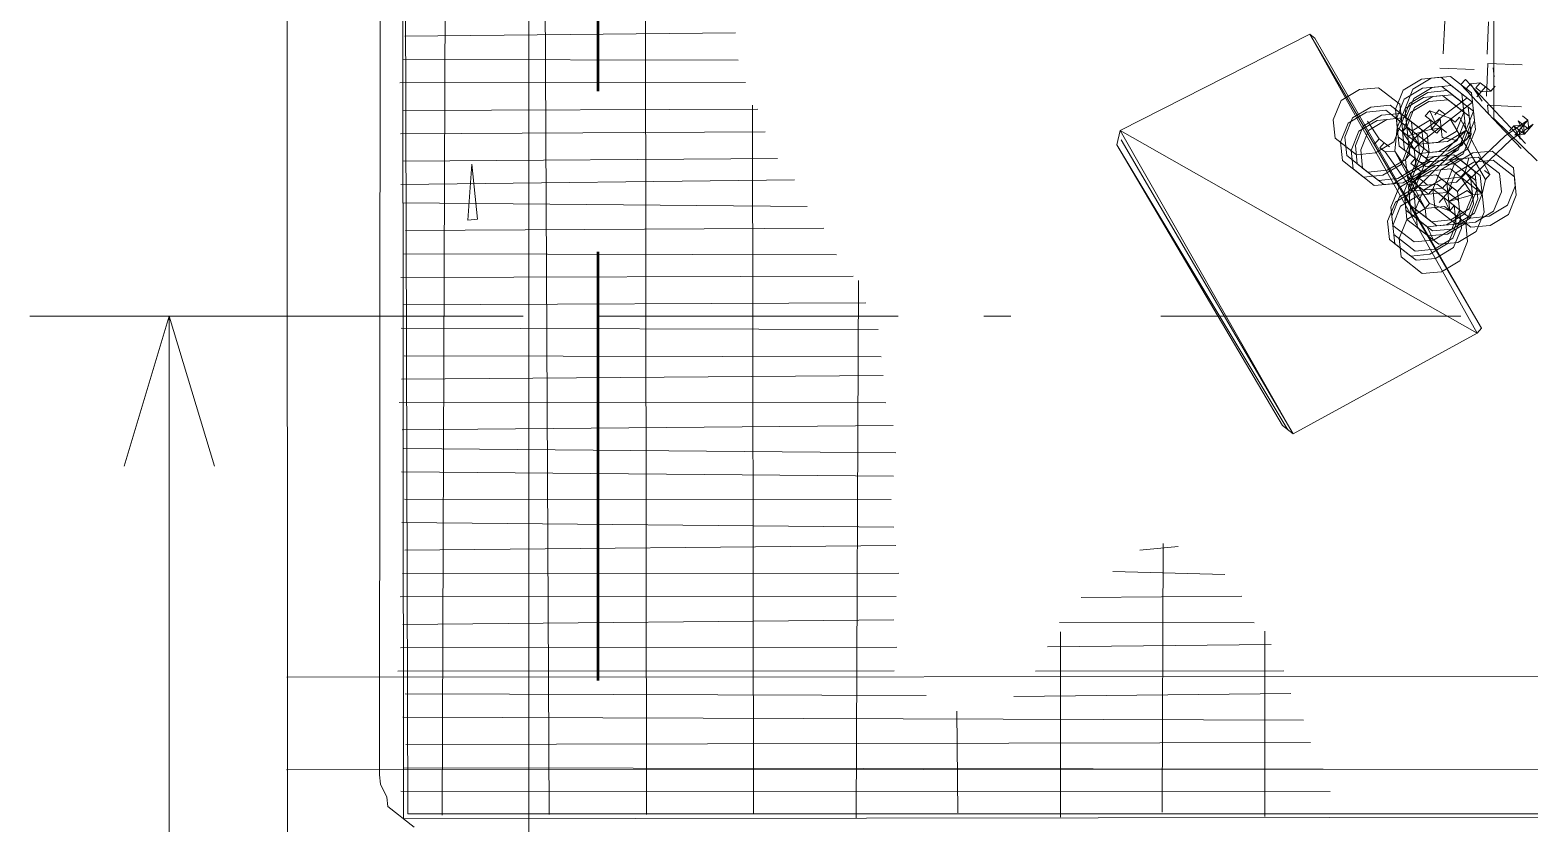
# Paper-space layout '01 Roof Support Layout' of a CAD drawing. Header units: millimetres. Extents: x 5 to 415, y 7 to 290.
# Drawn here: x 102.6 to 116.58, y 107.07 to 114.47 of the extents above; entities that cross this region are included whole.
import ezdxf

# ---------------------------------------------------------------- set-up
doc = ezdxf.new("R2010")
doc.units = ezdxf.units.MM
doc.linetypes.add('B1_LONG_DASH', pattern=[5.5, 4, -1.5])
doc.linetypes.add('B2_DASH_DOT', pattern=[5.25, 2.8, -0.8, 0.25, -1.4])
for name, color, linetype in [('DIMENSIONS', 7, 'Continuous'), ('GA_REFERENCE', 253, 'Continuous'), ('UPPER_ROOF', 7, 'Continuous')]:
    doc.layers.add(name, color=color, linetype=linetype)

# ---------------------------------------------------------------- blocks, each defined once
blk = doc.blocks.new('SHEET_01_ROOF')
at = {"layer": 'DIMENSIONS', "lineweight": 13}
for p, q in [((107.2, 111.8), (102.6, 111.8)), ((103.9, 111.8), (103.48, 110.4)), ((103.9, 104.6), (103.9, 111.8)), ((103.9, 111.8), (104.32, 110.4))]:
    blk.add_line(p, q, dxfattribs=at)
at = {"layer": 'GA_REFERENCE', "lineweight": 5}
for p, q in [((104.967, 184.967), (105.008, 97.414)), ((107.254, 100.694), (107.261, 181.683)), ((106.086, 107.11), (106.058, 131.352)), ((106.126, 107.157), (106.058, 131.352)), ((105.873, 130.945), (105.862, 107.521)), ((116.256, 113.644), (116.265, 124.882)), ((106.481, 116.395), (106.446, 107.144)), ((107.402, 115.834), (107.444, 107.151)), ((108.341, 115.101), (108.352, 107.151)), ((115.798, 114.552), (115.784, 114.248)), ((116.207, 114.547), (116.193, 114.244)), ((109.181, 114.446), (106.097, 114.414)), ((114.539, 114.433), (112.772, 113.532)), ((114.539, 114.433), (112.772, 113.532)), ((114.539, 114.433), (112.772, 113.532)), ((114.588, 114.395), (114.539, 114.433)), ((116.142, 111.689), (114.539, 114.433)), ((116.101, 111.642), (114.539, 114.433)), ((114.588, 114.395), (114.539, 114.433)), ((116.142, 111.689), (114.588, 114.395)), ((116.142, 111.689), (114.588, 114.395)), ((114.588, 114.395), (116.142, 111.689)), ((116.142, 111.689), (114.588, 114.395)), ((109.207, 114.189), (106.074, 114.196)), ((116.202, 114.158), (116.188, 113.854)), ((116.202, 114.158), (116.521, 114.145)), ((116.251, 114.119), (116.26, 114.034)), ((109.275, 113.98), (106.051, 113.978)), ((115.582, 114.013), (115.411, 113.91)), ((115.672, 114.021), (115.501, 113.919)), ((115.761, 114.03), (115.582, 114.013)), ((115.851, 114.038), (115.672, 114.021)), ((115.753, 114.115), (116.072, 114.102)), ((115.959, 113.876), (115.761, 114.03)), ((116.049, 113.884), (115.851, 114.038)), ((115.991, 114.008), (115.95, 113.961)), ((116.552, 113.413), (115.991, 114.008)), ((116.04, 113.97), (116.13, 113.978)), ((116.09, 113.931), (116.13, 113.978)), ((116.13, 113.978), (116.09, 113.931)), ((116.09, 113.931), (116.13, 113.978)), ((116.13, 113.978), (116.179, 113.94)), ((116.13, 113.978), (116.13, 113.978)), ((116.13, 113.978), (116.179, 113.94)), ((115.002, 113.915), (114.831, 113.812)), ((115.002, 113.915), (114.831, 113.812)), ((115.181, 113.932), (115.002, 113.915)), ((115.181, 113.932), (115.002, 113.915)), ((115.379, 113.778), (115.181, 113.932)), ((115.379, 113.778), (115.181, 113.932)), ((115.411, 113.91), (115.339, 113.731)), ((115.591, 113.927), (115.42, 113.825)), ((115.501, 113.919), (115.429, 113.739)), ((115.599, 113.842), (115.429, 113.739)), ((115.64, 113.889), (115.469, 113.786)), ((115.64, 113.889), (115.469, 113.786)), ((115.64, 113.889), (115.469, 113.786)), ((115.64, 113.889), (115.469, 113.786)), ((115.64, 113.889), (115.469, 113.786)), ((115.64, 113.889), (115.469, 113.786)), ((115.64, 113.889), (115.469, 113.786)), ((115.64, 113.889), (115.469, 113.786)), ((115.68, 113.936), (115.51, 113.833)), ((115.68, 113.936), (115.51, 113.833)), ((115.68, 113.936), (115.51, 113.833)), ((115.68, 113.936), (115.51, 113.833)), ((115.68, 113.936), (115.51, 113.833)), ((115.68, 113.936), (115.51, 113.833)), ((115.68, 113.936), (115.51, 113.833)), ((115.689, 113.85), (115.518, 113.748)), ((115.689, 113.85), (115.518, 113.748)), ((115.689, 113.85), (115.518, 113.748)), ((115.545, 113.491), (116.009, 113.837)), ((115.77, 113.944), (115.591, 113.927)), ((115.779, 113.859), (115.599, 113.842)), ((115.82, 113.906), (115.64, 113.889)), ((115.82, 113.906), (115.64, 113.889)), ((115.82, 113.906), (115.64, 113.889)), ((115.82, 113.906), (115.64, 113.889)), ((115.82, 113.906), (115.64, 113.889)), ((115.82, 113.906), (115.64, 113.889)), ((115.82, 113.906), (115.64, 113.889)), ((115.82, 113.906), (115.64, 113.889)), ((115.86, 113.953), (115.68, 113.936)), ((115.86, 113.953), (115.68, 113.936)), ((115.86, 113.953), (115.68, 113.936)), ((115.86, 113.953), (115.68, 113.936)), ((115.86, 113.953), (115.68, 113.936)), ((115.86, 113.953), (115.68, 113.936)), ((115.86, 113.953), (115.68, 113.936)), ((115.869, 113.867), (115.689, 113.85)), ((115.869, 113.867), (115.689, 113.85)), ((115.869, 113.867), (115.689, 113.85)), ((115.968, 113.79), (115.77, 113.944)), ((115.977, 113.705), (115.779, 113.859)), ((116.017, 113.752), (115.82, 113.906)), ((116.017, 113.752), (115.82, 113.906)), ((116.017, 113.752), (115.82, 113.906)), ((116.017, 113.752), (115.82, 113.906)), ((116.017, 113.752), (115.82, 113.906)), ((116.017, 113.752), (115.82, 113.906)), ((116.017, 113.752), (115.82, 113.906)), ((116.017, 113.752), (115.82, 113.906)), ((116.058, 113.799), (115.86, 113.953)), ((116.058, 113.799), (115.86, 113.953)), ((116.058, 113.799), (115.86, 113.953)), ((116.058, 113.799), (115.86, 113.953)), ((116.058, 113.799), (115.86, 113.953)), ((116.058, 113.799), (115.86, 113.953)), ((116.058, 113.799), (115.86, 113.953)), ((116.067, 113.713), (115.869, 113.867)), ((116.067, 113.713), (115.869, 113.867)), ((116.067, 113.713), (115.869, 113.867)), ((115.95, 113.961), (116.512, 113.366)), ((115.977, 113.705), (115.959, 113.876)), ((116.04, 113.97), (116, 113.923)), ((116.148, 113.807), (116.04, 113.97)), ((116.067, 113.713), (116.049, 113.884)), ((116.139, 113.893), (116.09, 113.931)), ((116.139, 113.893), (116.098, 113.846)), ((116.098, 113.846), (116.139, 113.893)), ((116.179, 113.94), (116.139, 113.893)), ((116.139, 113.893), (116.229, 113.901)), ((116.179, 113.94), (116.229, 113.901)), ((116.229, 113.901), (116.269, 113.948)), ((109.391, 113.731), (106.078, 113.721)), ((109.342, 113.77), (109.35, 107.158)), ((114.831, 113.812), (114.759, 113.633)), ((114.831, 113.812), (114.759, 113.633)), ((115.069, 113.705), (114.898, 113.603)), ((115.109, 113.752), (114.939, 113.65)), ((115.249, 113.722), (115.069, 113.705)), ((115.289, 113.769), (115.109, 113.752)), ((115.446, 113.568), (115.249, 113.722)), ((115.487, 113.615), (115.289, 113.769)), ((115.339, 113.731), (115.356, 113.56)), ((115.42, 113.825), (115.348, 113.645)), ((115.429, 113.739), (115.356, 113.56)), ((115.397, 113.607), (115.379, 113.778)), ((115.397, 113.607), (115.379, 113.778)), ((115.469, 113.786), (115.397, 113.607)), ((115.469, 113.786), (115.397, 113.607)), ((115.469, 113.786), (115.397, 113.607)), ((115.469, 113.786), (115.397, 113.607)), ((115.469, 113.786), (115.397, 113.607)), ((115.469, 113.786), (115.397, 113.607)), ((115.469, 113.786), (115.397, 113.607)), ((115.469, 113.786), (115.397, 113.607)), ((115.478, 113.701), (115.406, 113.521)), ((115.478, 113.701), (115.406, 113.521)), ((115.429, 113.739), (115.446, 113.568)), ((115.51, 113.833), (115.437, 113.654)), ((115.51, 113.833), (115.437, 113.654)), ((115.51, 113.833), (115.437, 113.654)), ((115.51, 113.833), (115.437, 113.654)), ((115.51, 113.833), (115.437, 113.654)), ((115.51, 113.833), (115.437, 113.654)), ((115.51, 113.833), (115.437, 113.654)), ((115.518, 113.748), (115.446, 113.568)), ((115.518, 113.748), (115.446, 113.568)), ((115.518, 113.748), (115.446, 113.568)), ((115.649, 113.803), (115.478, 113.701)), ((115.649, 113.803), (115.478, 113.701)), ((115.554, 113.405), (116.058, 113.799)), ((115.658, 113.718), (115.617, 113.671)), ((115.829, 113.82), (115.649, 113.803)), ((115.829, 113.82), (115.649, 113.803)), ((115.716, 113.593), (115.658, 113.718)), ((115.658, 113.718), (115.847, 113.649)), ((115.707, 113.679), (115.748, 113.726)), ((115.748, 113.726), (115.797, 113.688)), ((116.026, 113.666), (115.829, 113.82)), ((116.026, 113.666), (115.829, 113.82)), ((115.905, 113.525), (115.977, 113.705)), ((115.986, 113.619), (115.968, 113.79)), ((115.995, 113.533), (115.977, 113.705)), ((115.995, 113.533), (116.067, 113.713)), ((116.035, 113.58), (116.017, 113.752)), ((116.035, 113.58), (116.017, 113.752)), ((116.035, 113.58), (116.017, 113.752)), ((116.035, 113.58), (116.017, 113.752)), ((116.035, 113.58), (116.017, 113.752)), ((116.035, 113.58), (116.017, 113.752)), ((116.035, 113.58), (116.017, 113.752)), ((116.035, 113.58), (116.017, 113.752)), ((116.076, 113.627), (116.058, 113.799)), ((116.076, 113.627), (116.058, 113.799)), ((116.076, 113.627), (116.058, 113.799)), ((116.076, 113.627), (116.058, 113.799)), ((116.076, 113.627), (116.058, 113.799)), ((116.076, 113.627), (116.058, 113.799)), ((116.076, 113.627), (116.058, 113.799)), ((116.085, 113.542), (116.067, 113.713)), ((116.085, 113.542), (116.067, 113.713)), ((116.085, 113.542), (116.067, 113.713)), ((116.148, 113.807), (116.148, 113.807)), ((116.197, 113.769), (116.206, 113.683)), ((116.197, 113.769), (116.516, 113.755)), ((114.759, 113.633), (114.776, 113.462)), ((114.759, 113.633), (114.776, 113.462)), ((114.898, 113.603), (114.826, 113.423)), ((114.939, 113.65), (114.866, 113.47)), ((115.037, 113.573), (114.965, 113.393)), ((115.168, 113.628), (114.997, 113.526)), ((115.208, 113.675), (115.037, 113.573)), ((115.078, 113.62), (115.186, 113.457)), ((115.258, 113.637), (115.087, 113.534)), ((115.348, 113.645), (115.168, 113.628)), ((115.388, 113.692), (115.208, 113.675)), ((115.437, 113.654), (115.258, 113.637)), ((115.325, 113.427), (115.397, 113.607)), ((115.325, 113.427), (115.397, 113.607)), ((115.334, 113.341), (115.356, 113.56)), ((115.348, 113.645), (115.365, 113.474)), ((115.545, 113.491), (115.348, 113.645)), ((115.356, 113.56), (115.374, 113.388)), ((115.356, 113.56), (115.554, 113.405)), ((115.586, 113.538), (115.388, 113.692)), ((115.397, 113.607), (115.415, 113.435)), ((115.397, 113.607), (115.415, 113.435)), ((115.397, 113.607), (115.415, 113.435)), ((115.397, 113.607), (115.415, 113.435)), ((115.397, 113.607), (115.415, 113.435)), ((115.397, 113.607), (115.415, 113.435)), ((115.397, 113.607), (115.415, 113.435)), ((115.397, 113.607), (115.415, 113.435)), ((115.406, 113.521), (115.446, 113.568)), ((115.437, 113.654), (115.455, 113.482)), ((115.437, 113.654), (115.455, 113.482)), ((115.437, 113.654), (115.455, 113.482)), ((115.437, 113.654), (115.455, 113.482)), ((115.437, 113.654), (115.455, 113.482)), ((115.437, 113.654), (115.455, 113.482)), ((115.635, 113.499), (115.437, 113.654)), ((115.437, 113.654), (115.455, 113.482)), ((115.446, 113.568), (115.644, 113.414)), ((115.446, 113.568), (115.554, 113.405)), ((115.446, 113.568), (115.464, 113.397)), ((115.446, 113.568), (115.464, 113.397)), ((115.446, 113.568), (115.464, 113.397)), ((115.464, 113.397), (115.446, 113.568)), ((115.505, 113.444), (115.487, 113.615)), ((115.667, 113.632), (115.496, 113.529)), ((115.617, 113.671), (115.716, 113.593)), ((115.667, 113.632), (115.676, 113.546)), ((115.676, 113.546), (115.667, 113.632)), ((115.676, 113.546), (115.716, 113.593)), ((115.757, 113.641), (115.716, 113.593)), ((115.716, 113.593), (115.766, 113.555)), ((115.766, 113.555), (115.757, 113.641)), ((116.179, 113.075), (115.847, 113.649)), ((115.847, 113.649), (115.896, 113.61)), ((115.896, 113.61), (115.936, 113.657)), ((115.914, 113.439), (115.986, 113.619)), ((115.936, 113.657), (116.219, 113.122)), ((115.963, 113.401), (116.035, 113.58)), ((115.963, 113.401), (116.035, 113.58)), ((115.963, 113.401), (116.035, 113.58)), ((115.963, 113.401), (116.035, 113.58)), ((115.963, 113.401), (116.035, 113.58)), ((115.963, 113.401), (116.035, 113.58)), ((115.963, 113.401), (116.035, 113.58)), ((115.963, 113.401), (116.035, 113.58)), ((116.004, 113.448), (116.076, 113.627)), ((116.004, 113.448), (116.076, 113.627)), ((116.004, 113.448), (116.076, 113.627)), ((116.004, 113.448), (116.076, 113.627)), ((116.004, 113.448), (116.076, 113.627)), ((116.004, 113.448), (116.076, 113.627)), ((116.004, 113.448), (116.076, 113.627)), ((116.044, 113.495), (116.026, 113.666)), ((116.044, 113.495), (116.026, 113.666)), ((116.256, 113.644), (116.66, 113.25)), ((116.575, 113.631), (116.363, 113.482)), ((116.444, 113.576), (116.404, 113.529)), ((116.404, 113.529), (116.444, 113.576)), ((116.444, 113.576), (116.404, 113.529)), ((116.624, 113.593), (116.413, 113.443)), ((116.444, 113.576), (116.534, 113.584)), ((116.494, 113.537), (116.444, 113.576)), ((116.494, 113.537), (116.444, 113.576)), ((116.503, 113.452), (116.444, 113.576)), ((116.485, 113.623), (116.485, 113.623)), ((116.485, 113.623), (116.534, 113.584)), ((116.485, 113.623), (116.534, 113.584)), ((116.485, 113.623), (116.543, 113.499)), ((116.534, 113.584), (116.485, 113.623)), ((116.534, 113.584), (116.494, 113.537)), ((116.575, 113.631), (116.525, 113.67)), ((116.534, 113.584), (116.575, 113.631)), ((116.575, 113.631), (116.534, 113.584)), ((116.534, 113.584), (116.534, 113.584)), ((116.534, 113.584), (116.543, 113.499)), ((116.534, 113.584), (116.543, 113.499)), ((116.584, 113.546), (116.534, 113.584)), ((116.584, 113.546), (116.534, 113.584)), ((116.575, 113.631), (116.575, 113.631)), ((116.575, 113.631), (116.584, 113.546)), ((116.584, 113.546), (116.575, 113.631)), ((116.584, 113.546), (116.575, 113.631)), ((116.584, 113.546), (116.624, 113.593)), ((116.624, 113.593), (116.584, 113.546)), ((109.459, 113.522), (106.056, 113.503)), ((112.772, 113.532), (112.74, 113.399)), ((112.772, 113.532), (112.74, 113.399)), ((114.383, 110.702), (112.772, 113.532)), ((112.772, 113.532), (116.101, 111.642)), ((112.772, 113.532), (116.101, 111.642)), ((114.383, 110.702), (112.781, 113.446)), ((114.776, 113.462), (114.974, 113.307)), ((114.776, 113.462), (114.974, 113.307)), ((114.826, 113.423), (114.844, 113.252)), ((114.866, 113.47), (114.884, 113.299)), ((114.997, 113.526), (114.925, 113.346)), ((115.087, 113.534), (115.015, 113.354)), ((115.145, 113.41), (115.186, 113.457)), ((115.154, 113.324), (115.325, 113.427)), ((115.154, 113.324), (115.325, 113.427)), ((115.186, 113.457), (115.235, 113.418)), ((115.235, 113.418), (115.194, 113.371)), ((115.284, 113.38), (115.235, 113.418)), ((115.365, 113.474), (115.563, 113.32)), ((115.514, 113.358), (115.406, 113.521)), ((115.406, 113.521), (115.424, 113.35)), ((115.406, 113.521), (115.424, 113.35)), ((115.415, 113.435), (115.612, 113.281)), ((115.415, 113.435), (115.612, 113.281)), ((115.415, 113.435), (115.612, 113.281)), ((115.415, 113.435), (115.612, 113.281)), ((115.415, 113.435), (115.612, 113.281)), ((115.415, 113.435), (115.612, 113.281)), ((115.415, 113.435), (115.612, 113.281)), ((115.415, 113.435), (115.612, 113.281)), ((115.433, 113.264), (115.505, 113.444)), ((115.455, 113.482), (115.676, 113.546)), ((115.455, 113.482), (115.653, 113.328)), ((115.455, 113.482), (115.653, 113.328)), ((115.455, 113.482), (115.653, 113.328)), ((115.455, 113.482), (115.653, 113.328)), ((115.455, 113.482), (115.653, 113.328)), ((115.455, 113.482), (115.653, 113.328)), ((115.455, 113.482), (115.653, 113.328)), ((115.995, 113.533), (115.459, 113.007)), ((115.505, 113.444), (115.464, 113.397)), ((115.545, 113.491), (115.505, 113.444)), ((115.509, 112.969), (116.044, 113.495)), ((115.563, 113.32), (115.545, 113.491)), ((115.554, 113.405), (115.734, 113.422)), ((115.604, 113.367), (115.586, 113.538)), ((115.653, 113.328), (115.635, 113.499)), ((115.644, 113.414), (115.824, 113.431)), ((115.766, 113.555), (115.676, 113.546)), ((115.676, 113.546), (115.725, 113.508)), ((115.766, 113.555), (115.725, 113.508)), ((115.725, 113.508), (115.766, 113.555)), ((115.734, 113.422), (115.905, 113.525)), ((115.743, 113.337), (115.914, 113.439)), ((115.815, 113.516), (115.766, 113.555)), ((115.766, 113.555), (115.774, 113.469)), ((115.914, 113.439), (115.774, 113.469)), ((115.824, 113.431), (115.995, 113.533)), ((115.833, 113.345), (116.004, 113.448)), ((115.833, 113.345), (116.004, 113.448)), ((115.833, 113.345), (116.004, 113.448)), ((115.833, 113.345), (116.004, 113.448)), ((115.833, 113.345), (116.004, 113.448)), ((115.833, 113.345), (116.004, 113.448)), ((115.833, 113.345), (116.004, 113.448)), ((116.363, 113.482), (115.909, 113.05)), ((115.923, 113.354), (115.995, 113.533)), ((116.413, 113.443), (115.958, 113.011)), ((115.972, 113.315), (116.044, 113.495)), ((115.972, 113.315), (116.044, 113.495)), ((116.044, 113.495), (115.995, 113.533)), ((116.013, 113.362), (116.085, 113.542)), ((116.013, 113.362), (116.085, 113.542)), ((116.013, 113.362), (116.085, 113.542)), ((116.494, 113.537), (116.453, 113.49)), ((116.453, 113.49), (116.494, 113.537)), ((116.453, 113.49), (116.543, 113.499)), ((116.494, 113.537), (116.543, 113.499)), ((116.543, 113.499), (116.494, 113.537)), ((116.503, 113.452), (116.494, 113.537)), ((116.503, 113.452), (116.503, 113.452)), ((116.503, 113.452), (116.503, 113.452)), ((116.543, 113.499), (116.584, 113.546)), ((116.543, 113.499), (116.584, 113.546)), ((116.584, 113.546), (116.584, 113.546)), ((116.584, 113.546), (116.584, 113.546)), ((112.74, 113.399), (114.284, 110.779)), ((114.334, 110.74), (112.74, 113.399)), ((112.74, 113.399), (114.284, 110.779)), ((114.884, 113.299), (115.082, 113.145)), ((114.925, 113.346), (114.943, 113.175)), ((114.965, 113.393), (114.983, 113.222)), ((114.974, 113.307), (115.154, 113.324)), ((114.974, 113.307), (115.154, 113.324)), ((115.015, 113.354), (115.032, 113.183)), ((115.194, 113.371), (115.244, 113.333)), ((115.334, 113.341), (115.244, 113.333)), ((115.244, 113.333), (115.616, 112.806)), ((115.657, 112.853), (115.334, 113.341)), ((115.334, 113.341), (115.616, 112.806)), ((115.374, 113.388), (115.572, 113.234)), ((115.392, 113.217), (115.464, 113.397)), ((115.424, 113.35), (115.621, 113.196)), ((115.424, 113.35), (115.621, 113.196)), ((115.473, 113.311), (115.433, 113.264)), ((115.464, 113.397), (115.662, 113.243)), ((115.464, 113.397), (115.662, 113.243)), ((115.464, 113.397), (115.662, 113.243)), ((115.464, 113.397), (115.473, 113.311)), ((115.491, 113.14), (115.563, 113.32)), ((115.554, 113.405), (115.514, 113.358)), ((115.554, 113.405), (115.514, 113.358)), ((115.531, 113.187), (115.514, 113.358)), ((115.514, 113.358), (115.523, 113.273)), ((115.531, 113.187), (115.604, 113.367)), ((115.702, 113.29), (115.531, 113.187)), ((115.563, 113.32), (115.743, 113.337)), ((115.581, 113.149), (115.653, 113.328)), ((115.612, 113.281), (115.792, 113.298)), ((115.612, 113.281), (115.792, 113.298)), ((115.612, 113.281), (115.792, 113.298)), ((115.612, 113.281), (115.792, 113.298)), ((115.612, 113.281), (115.792, 113.298)), ((115.612, 113.281), (115.792, 113.298)), ((115.612, 113.281), (115.792, 113.298)), ((115.612, 113.281), (115.792, 113.298)), ((115.653, 113.328), (115.833, 113.345)), ((115.653, 113.328), (115.833, 113.345)), ((115.653, 113.328), (115.833, 113.345)), ((115.653, 113.328), (115.833, 113.345)), ((115.653, 113.328), (115.833, 113.345)), ((115.653, 113.328), (115.833, 113.345)), ((115.653, 113.328), (115.833, 113.345)), ((115.882, 113.307), (115.702, 113.29)), ((115.752, 113.251), (115.923, 113.354)), ((115.792, 113.298), (115.963, 113.401)), ((115.792, 113.298), (115.963, 113.401)), ((115.792, 113.298), (115.963, 113.401)), ((115.792, 113.298), (115.963, 113.401)), ((115.792, 113.298), (115.963, 113.401)), ((115.792, 113.298), (115.963, 113.401)), ((115.792, 113.298), (115.963, 113.401)), ((115.792, 113.298), (115.963, 113.401)), ((115.801, 113.213), (115.972, 113.315)), ((115.801, 113.213), (115.972, 113.315)), ((115.842, 113.26), (116.013, 113.362)), ((115.842, 113.26), (116.013, 113.362)), ((115.842, 113.26), (116.013, 113.362)), ((116.08, 113.152), (115.882, 113.307)), ((116.062, 113.324), (115.891, 113.221)), ((116.062, 113.324), (115.891, 113.221)), ((116.062, 113.324), (115.891, 113.221)), ((116.062, 113.324), (115.891, 113.221)), ((116.111, 113.285), (115.932, 113.268)), ((116.111, 113.285), (115.932, 113.268)), ((116.242, 113.341), (116.062, 113.324)), ((116.242, 113.341), (116.062, 113.324)), ((116.242, 113.341), (116.062, 113.324)), ((116.242, 113.341), (116.062, 113.324)), ((116.309, 113.131), (116.111, 113.285)), ((116.309, 113.131), (116.111, 113.285)), ((116.44, 113.186), (116.242, 113.341)), ((116.44, 113.186), (116.242, 113.341)), ((116.44, 113.186), (116.242, 113.341)), ((116.44, 113.186), (116.242, 113.341)), ((109.575, 113.273), (106.082, 113.246)), ((106.684, 112.698), (106.721, 113.22)), ((106.721, 113.22), (106.774, 112.706)), ((114.844, 113.252), (115.041, 113.098)), ((114.943, 113.175), (115.14, 113.021)), ((114.983, 113.222), (115.181, 113.068)), ((115.032, 113.183), (115.23, 113.029)), ((115.082, 113.145), (115.262, 113.162)), ((115.221, 113.115), (115.392, 113.217)), ((115.262, 113.162), (115.433, 113.264)), ((115.32, 113.037), (115.491, 113.14)), ((115.361, 113.085), (115.531, 113.187)), ((115.41, 113.046), (115.581, 113.149)), ((115.491, 113.14), (115.419, 112.96)), ((115.491, 113.14), (115.419, 112.96)), ((115.491, 113.14), (115.419, 112.96)), ((115.491, 113.14), (115.419, 112.96)), ((115.491, 113.14), (115.419, 112.96)), ((115.433, 113.264), (115.442, 113.179)), ((115.442, 113.179), (115.45, 113.093)), ((115.531, 113.187), (115.459, 113.007)), ((115.523, 113.273), (115.482, 113.226)), ((115.482, 113.226), (115.531, 113.187)), ((115.662, 113.243), (115.491, 113.14)), ((115.662, 113.243), (115.491, 113.14)), ((115.662, 113.243), (115.491, 113.14)), ((115.662, 113.243), (115.491, 113.14)), ((115.662, 113.243), (115.491, 113.14)), ((115.671, 113.157), (115.5, 113.054)), ((115.671, 113.157), (115.5, 113.054)), ((115.671, 113.157), (115.5, 113.054)), ((115.671, 113.157), (115.5, 113.054)), ((115.581, 113.149), (115.509, 112.969)), ((115.531, 113.187), (115.581, 113.149)), ((115.711, 113.204), (115.54, 113.102)), ((115.711, 113.204), (115.54, 113.102)), ((115.711, 113.204), (115.54, 113.102)), ((115.711, 113.204), (115.54, 113.102)), ((115.711, 113.204), (115.54, 113.102)), ((115.711, 113.204), (115.54, 113.102)), ((115.711, 113.204), (115.54, 113.102)), ((115.711, 113.204), (115.54, 113.102)), ((115.711, 113.204), (115.54, 113.102)), ((115.581, 113.149), (115.54, 113.102)), ((115.572, 113.234), (115.752, 113.251)), ((115.752, 113.251), (115.581, 113.149)), ((115.621, 113.196), (115.801, 113.213)), ((115.621, 113.196), (115.801, 113.213)), ((115.842, 113.26), (115.662, 113.243)), ((115.842, 113.26), (115.662, 113.243)), ((115.842, 113.26), (115.662, 113.243)), ((115.842, 113.26), (115.662, 113.243)), ((115.842, 113.26), (115.662, 113.243)), ((115.662, 113.243), (115.842, 113.26)), ((115.662, 113.243), (115.842, 113.26)), ((115.662, 113.243), (115.842, 113.26)), ((115.851, 113.174), (115.671, 113.157)), ((115.851, 113.174), (115.671, 113.157)), ((115.851, 113.174), (115.671, 113.157)), ((115.851, 113.174), (115.671, 113.157)), ((115.761, 113.166), (115.689, 112.986)), ((115.761, 113.166), (115.689, 112.986)), ((115.891, 113.221), (115.711, 113.204)), ((115.891, 113.221), (115.711, 113.204)), ((115.891, 113.221), (115.711, 113.204)), ((115.891, 113.221), (115.711, 113.204)), ((115.891, 113.221), (115.711, 113.204)), ((115.891, 113.221), (115.711, 113.204)), ((115.891, 113.221), (115.711, 113.204)), ((115.891, 113.221), (115.711, 113.204)), ((115.891, 113.221), (115.711, 113.204)), ((115.932, 113.268), (115.752, 113.251)), ((115.932, 113.268), (115.761, 113.166)), ((115.932, 113.268), (115.761, 113.166)), ((115.891, 113.221), (115.819, 113.041)), ((115.891, 113.221), (115.819, 113.041)), ((115.891, 113.221), (115.819, 113.041)), ((115.891, 113.221), (115.819, 113.041)), ((116.039, 113.105), (115.842, 113.26)), ((116.039, 113.105), (115.842, 113.26)), ((116.039, 113.105), (115.842, 113.26)), ((116.039, 113.105), (115.842, 113.26)), ((116.039, 113.105), (115.842, 113.26)), ((116.048, 113.02), (115.851, 113.174)), ((116.048, 113.02), (115.851, 113.174)), ((116.048, 113.02), (115.851, 113.174)), ((116.048, 113.02), (115.851, 113.174)), ((116.089, 113.067), (115.891, 113.221)), ((116.089, 113.067), (115.891, 113.221)), ((116.089, 113.067), (115.891, 113.221)), ((116.089, 113.067), (115.891, 113.221)), ((116.089, 113.067), (115.891, 113.221)), ((116.089, 113.067), (115.891, 113.221)), ((116.089, 113.067), (115.891, 113.221)), ((116.089, 113.067), (115.891, 113.221)), ((116.089, 113.067), (115.891, 113.221)), ((116.071, 113.238), (115.9, 113.135)), ((116.129, 113.114), (115.932, 113.268)), ((115.949, 113.097), (115.99, 113.144)), ((116.022, 113.277), (115.99, 113.144)), ((115.99, 113.144), (116.147, 112.943)), ((116.251, 113.255), (116.071, 113.238)), ((116.098, 112.981), (116.08, 113.152)), ((116.219, 113.122), (116.17, 113.161)), ((116.17, 113.161), (116.219, 113.122)), ((116.448, 113.101), (116.251, 113.255)), ((116.457, 113.015), (116.44, 113.186)), ((116.457, 113.015), (116.44, 113.186)), ((116.457, 113.015), (116.44, 113.186)), ((116.457, 113.015), (116.44, 113.186)), ((109.732, 113.072), (106.06, 113.028)), ((115.041, 113.098), (115.221, 113.115)), ((115.14, 113.021), (115.32, 113.037)), ((115.181, 113.068), (115.361, 113.085)), ((115.23, 113.029), (115.41, 113.046)), ((115.369, 112.999), (115.297, 112.819)), ((115.369, 112.999), (115.297, 112.819)), ((115.369, 112.999), (115.297, 112.819)), ((115.369, 112.999), (115.297, 112.819)), ((115.54, 113.102), (115.369, 112.999)), ((115.54, 113.102), (115.369, 112.999)), ((115.54, 113.102), (115.369, 112.999)), ((115.54, 113.102), (115.369, 112.999)), ((115.549, 113.016), (115.378, 112.913)), ((115.5, 113.054), (115.428, 112.875)), ((115.5, 113.054), (115.428, 112.875)), ((115.5, 113.054), (115.428, 112.875)), ((115.5, 113.054), (115.428, 112.875)), ((115.45, 113.093), (115.5, 113.054)), ((115.459, 113.007), (115.477, 112.836)), ((115.54, 113.102), (115.468, 112.922)), ((115.54, 113.102), (115.468, 112.922)), ((115.54, 113.102), (115.468, 112.922)), ((115.54, 113.102), (115.468, 112.922)), ((115.54, 113.102), (115.468, 112.922)), ((115.54, 113.102), (115.468, 112.922)), ((115.54, 113.102), (115.468, 112.922)), ((115.54, 113.102), (115.468, 112.922)), ((115.54, 113.102), (115.468, 112.922)), ((115.5, 113.054), (115.549, 113.016)), ((115.72, 113.118), (115.54, 113.102)), ((115.72, 113.118), (115.54, 113.102)), ((115.72, 113.118), (115.54, 113.102)), ((115.72, 113.118), (115.54, 113.102)), ((115.54, 113.102), (115.59, 113.063)), ((115.729, 113.033), (115.549, 113.016)), ((115.549, 113.016), (115.599, 112.977)), ((115.59, 113.063), (115.639, 113.024)), ((115.77, 113.08), (115.599, 112.977)), ((115.639, 113.024), (115.729, 113.033)), ((115.918, 112.964), (115.72, 113.118)), ((115.918, 112.964), (115.72, 113.118)), ((115.918, 112.964), (115.72, 113.118)), ((115.918, 112.964), (115.72, 113.118)), ((115.927, 112.879), (115.729, 113.033)), ((115.729, 113.033), (115.779, 112.994)), ((115.949, 113.097), (115.77, 113.08)), ((115.779, 112.994), (115.819, 113.041)), ((115.819, 113.041), (115.909, 113.05)), ((115.819, 113.041), (115.837, 112.87)), ((115.819, 113.041), (115.837, 112.87)), ((115.819, 113.041), (115.837, 112.87)), ((115.819, 113.041), (115.837, 112.87)), ((115.9, 113.135), (115.828, 112.956)), ((115.828, 112.956), (115.868, 113.003)), ((115.868, 113.003), (115.918, 112.964)), ((115.918, 112.964), (115.958, 113.011)), ((116.147, 112.943), (115.949, 113.097)), ((116.057, 112.934), (115.949, 113.097)), ((116.057, 112.934), (116.039, 113.105)), ((116.057, 112.934), (116.039, 113.105)), ((116.057, 112.934), (116.039, 113.105)), ((116.057, 112.934), (116.039, 113.105)), ((116.057, 112.934), (116.039, 113.105)), ((116.066, 112.849), (116.048, 113.02)), ((116.066, 112.849), (116.048, 113.02)), ((116.066, 112.849), (116.048, 113.02)), ((116.066, 112.849), (116.048, 113.02)), ((116.107, 112.896), (116.089, 113.067)), ((116.107, 112.896), (116.089, 113.067)), ((116.107, 112.896), (116.089, 113.067)), ((116.107, 112.896), (116.089, 113.067)), ((116.107, 112.896), (116.089, 113.067)), ((116.107, 112.896), (116.089, 113.067)), ((116.107, 112.896), (116.089, 113.067)), ((116.107, 112.896), (116.089, 113.067)), ((116.107, 112.896), (116.089, 113.067)), ((116.147, 112.943), (116.129, 113.114)), ((116.179, 113.075), (116.147, 112.943)), ((116.219, 113.122), (116.179, 113.075)), ((116.327, 112.96), (116.309, 113.131)), ((116.327, 112.96), (116.309, 113.131)), ((116.385, 112.836), (116.457, 113.015)), ((116.385, 112.836), (116.457, 113.015)), ((116.385, 112.836), (116.457, 113.015)), ((116.385, 112.836), (116.457, 113.015)), ((116.466, 112.93), (116.448, 113.101)), ((115.338, 112.866), (115.266, 112.687)), ((115.338, 112.866), (115.266, 112.687)), ((115.338, 112.866), (115.266, 112.687)), ((115.378, 112.913), (115.306, 112.734)), ((115.509, 112.969), (115.338, 112.866)), ((115.509, 112.969), (115.338, 112.866)), ((115.509, 112.969), (115.338, 112.866)), ((115.558, 112.93), (115.387, 112.828)), ((115.419, 112.96), (115.437, 112.789)), ((115.419, 112.96), (115.437, 112.789)), ((115.419, 112.96), (115.437, 112.789)), ((115.419, 112.96), (115.437, 112.789)), ((115.419, 112.96), (115.437, 112.789)), ((115.428, 112.875), (115.446, 112.704)), ((115.428, 112.875), (115.446, 112.704)), ((115.428, 112.875), (115.446, 112.704)), ((115.428, 112.875), (115.446, 112.704)), ((115.468, 112.922), (115.486, 112.751)), ((115.468, 112.922), (115.486, 112.751)), ((115.468, 112.922), (115.486, 112.751)), ((115.468, 112.922), (115.486, 112.751)), ((115.468, 112.922), (115.486, 112.751)), ((115.468, 112.922), (115.486, 112.751)), ((115.468, 112.922), (115.486, 112.751)), ((115.468, 112.922), (115.486, 112.751)), ((115.468, 112.922), (115.486, 112.751)), ((115.689, 112.986), (115.509, 112.969)), ((115.689, 112.986), (115.509, 112.969)), ((115.689, 112.986), (115.509, 112.969)), ((115.509, 112.969), (115.527, 112.798)), ((115.599, 112.977), (115.527, 112.798)), ((115.738, 112.947), (115.558, 112.93)), ((115.599, 112.977), (115.648, 112.939)), ((115.648, 112.939), (115.689, 112.986)), ((115.779, 112.994), (115.689, 112.986)), ((115.689, 112.986), (115.706, 112.815)), ((115.689, 112.986), (115.706, 112.815)), ((115.886, 112.832), (115.689, 112.986)), ((115.886, 112.832), (115.689, 112.986)), ((115.886, 112.832), (115.689, 112.986)), ((115.689, 112.986), (115.738, 112.947)), ((115.738, 112.947), (115.828, 112.956)), ((115.738, 112.947), (115.787, 112.909)), ((115.936, 112.793), (115.738, 112.947)), ((115.747, 112.862), (115.787, 112.909)), ((115.787, 112.909), (115.828, 112.956)), ((115.787, 112.909), (115.846, 112.785)), ((115.837, 112.87), (115.828, 112.956)), ((115.828, 112.956), (115.846, 112.785)), ((116.008, 112.973), (115.837, 112.87)), ((115.837, 112.87), (116.057, 112.934)), ((115.837, 112.87), (116.035, 112.716)), ((115.837, 112.87), (116.035, 112.716)), ((115.837, 112.87), (116.035, 112.716)), ((115.837, 112.87), (116.035, 112.716)), ((115.837, 112.87), (115.886, 112.832)), ((115.936, 112.793), (115.918, 112.964)), ((115.936, 112.793), (115.918, 112.964)), ((115.936, 112.793), (115.918, 112.964)), ((115.936, 112.793), (115.918, 112.964)), ((115.945, 112.707), (115.927, 112.879)), ((115.985, 112.755), (116.057, 112.934)), ((115.985, 112.755), (116.057, 112.934)), ((115.985, 112.755), (116.057, 112.934)), ((115.985, 112.755), (116.057, 112.934)), ((115.985, 112.755), (116.057, 112.934)), ((116.057, 112.934), (116.008, 112.973)), ((116.026, 112.802), (116.098, 112.981)), ((116.035, 112.716), (116.107, 112.896)), ((116.035, 112.716), (116.107, 112.896)), ((116.035, 112.716), (116.107, 112.896)), ((116.035, 112.716), (116.107, 112.896)), ((116.035, 112.716), (116.107, 112.896)), ((116.035, 112.716), (116.107, 112.896)), ((116.035, 112.716), (116.107, 112.896)), ((116.035, 112.716), (116.107, 112.896)), ((116.035, 112.716), (116.107, 112.896)), ((116.147, 112.943), (116.057, 112.934)), ((116.075, 112.763), (116.147, 112.943)), ((116.165, 112.771), (116.147, 112.943)), ((116.255, 112.78), (116.327, 112.96)), ((116.255, 112.78), (116.327, 112.96)), ((116.394, 112.75), (116.466, 112.93)), ((109.849, 112.824), (106.077, 112.857)), ((115.297, 112.819), (115.315, 112.648)), ((115.297, 112.819), (115.315, 112.648)), ((115.297, 112.819), (115.315, 112.648)), ((115.297, 112.819), (115.315, 112.648)), ((115.306, 112.734), (115.324, 112.562)), ((115.387, 112.828), (115.315, 112.648)), ((115.437, 112.789), (115.634, 112.635)), ((115.437, 112.789), (115.634, 112.635)), ((115.437, 112.789), (115.634, 112.635)), ((115.437, 112.789), (115.634, 112.635)), ((115.437, 112.789), (115.634, 112.635)), ((115.616, 112.806), (115.446, 112.704)), ((115.477, 112.836), (115.675, 112.682)), ((115.486, 112.751), (115.684, 112.596)), ((115.486, 112.751), (115.684, 112.596)), ((115.486, 112.751), (115.684, 112.596)), ((115.486, 112.751), (115.684, 112.596)), ((115.486, 112.751), (115.684, 112.596)), ((115.486, 112.751), (115.684, 112.596)), ((115.486, 112.751), (115.684, 112.596)), ((115.486, 112.751), (115.684, 112.596)), ((115.486, 112.751), (115.684, 112.596)), ((115.527, 112.798), (115.544, 112.626)), ((115.527, 112.798), (115.724, 112.643)), ((115.576, 112.759), (115.625, 112.721)), ((115.616, 112.806), (115.657, 112.853)), ((115.796, 112.823), (115.616, 112.806)), ((115.625, 112.721), (115.616, 112.806)), ((115.846, 112.785), (115.657, 112.853)), ((115.706, 112.815), (115.904, 112.66)), ((115.706, 112.815), (115.904, 112.66)), ((115.994, 112.669), (115.796, 112.823)), ((115.814, 112.652), (115.985, 112.755)), ((115.814, 112.652), (115.985, 112.755)), ((115.814, 112.652), (115.985, 112.755)), ((115.814, 112.652), (115.985, 112.755)), ((115.814, 112.652), (115.985, 112.755)), ((115.886, 112.832), (115.846, 112.785)), ((115.846, 112.785), (116.043, 112.63)), ((115.855, 112.699), (116.026, 112.802)), ((115.864, 112.613), (115.936, 112.793)), ((115.864, 112.613), (115.936, 112.793)), ((115.864, 112.613), (115.936, 112.793)), ((115.864, 112.613), (115.936, 112.793)), ((115.904, 112.66), (115.886, 112.832)), ((115.904, 112.66), (115.886, 112.832)), ((115.904, 112.66), (115.886, 112.832)), ((115.904, 112.66), (116.075, 112.763)), ((115.954, 112.622), (115.936, 112.793)), ((115.994, 112.669), (116.066, 112.849)), ((115.994, 112.669), (116.066, 112.849)), ((115.994, 112.669), (116.066, 112.849)), ((115.994, 112.669), (116.066, 112.849)), ((116.035, 112.716), (116.214, 112.733)), ((116.035, 112.716), (116.214, 112.733)), ((116.035, 112.716), (116.214, 112.733)), ((116.035, 112.716), (116.214, 112.733)), ((116.084, 112.677), (116.255, 112.78)), ((116.084, 112.677), (116.255, 112.78)), ((116.093, 112.592), (116.165, 112.771)), ((116.214, 112.733), (116.385, 112.836)), ((116.214, 112.733), (116.385, 112.836)), ((116.214, 112.733), (116.385, 112.836)), ((116.214, 112.733), (116.385, 112.836)), ((116.223, 112.647), (116.394, 112.75)), ((110.006, 112.622), (106.104, 112.6)), ((106.774, 112.706), (106.684, 112.698)), ((115.266, 112.687), (115.284, 112.515)), ((115.266, 112.687), (115.284, 112.515)), ((115.266, 112.687), (115.284, 112.515)), ((115.315, 112.648), (115.513, 112.494)), ((115.315, 112.648), (115.513, 112.494)), ((115.315, 112.648), (115.513, 112.494)), ((115.315, 112.648), (115.513, 112.494)), ((115.315, 112.648), (115.333, 112.477)), ((115.446, 112.704), (115.374, 112.524)), ((115.446, 112.704), (115.643, 112.549)), ((115.446, 112.704), (115.643, 112.549)), ((115.446, 112.704), (115.643, 112.549)), ((115.446, 112.704), (115.643, 112.549)), ((115.544, 112.626), (115.742, 112.472)), ((115.634, 112.635), (115.814, 112.652)), ((115.634, 112.635), (115.814, 112.652)), ((115.634, 112.635), (115.814, 112.652)), ((115.634, 112.635), (115.814, 112.652)), ((115.634, 112.635), (115.814, 112.652)), ((115.634, 112.635), (115.693, 112.511)), ((115.675, 112.682), (115.855, 112.699)), ((115.684, 112.596), (115.864, 112.613)), ((115.684, 112.596), (115.864, 112.613)), ((115.684, 112.596), (115.864, 112.613)), ((115.684, 112.596), (115.864, 112.613)), ((115.684, 112.596), (115.864, 112.613)), ((115.684, 112.596), (115.864, 112.613)), ((115.684, 112.596), (115.864, 112.613)), ((115.684, 112.596), (115.864, 112.613)), ((115.684, 112.596), (115.864, 112.613)), ((115.693, 112.511), (115.864, 112.613)), ((115.693, 112.511), (115.864, 112.613)), ((115.693, 112.511), (115.864, 112.613)), ((115.693, 112.511), (115.864, 112.613)), ((115.724, 112.643), (115.904, 112.66)), ((115.823, 112.566), (115.994, 112.669)), ((115.823, 112.566), (115.994, 112.669)), ((115.823, 112.566), (115.994, 112.669)), ((115.823, 112.566), (115.994, 112.669)), ((115.832, 112.481), (115.904, 112.66)), ((115.832, 112.481), (115.904, 112.66)), ((115.832, 112.481), (115.904, 112.66)), ((115.864, 112.613), (116.035, 112.716)), ((115.864, 112.613), (116.035, 112.716)), ((115.864, 112.613), (116.035, 112.716)), ((115.864, 112.613), (116.035, 112.716)), ((115.864, 112.613), (116.035, 112.716)), ((115.864, 112.613), (116.035, 112.716)), ((115.864, 112.613), (116.035, 112.716)), ((115.864, 112.613), (116.035, 112.716)), ((115.864, 112.613), (116.035, 112.716)), ((115.873, 112.528), (115.945, 112.707)), ((115.881, 112.442), (115.954, 112.622)), ((115.904, 112.66), (116.084, 112.677)), ((115.904, 112.66), (116.084, 112.677)), ((115.922, 112.489), (116.093, 112.592)), ((116.012, 112.498), (115.994, 112.669)), ((116.043, 112.63), (116.223, 112.647)), ((115.284, 112.515), (115.481, 112.361)), ((115.284, 112.515), (115.481, 112.361)), ((115.284, 112.515), (115.481, 112.361)), ((115.324, 112.562), (115.522, 112.408)), ((115.333, 112.477), (115.531, 112.323)), ((115.374, 112.524), (115.391, 112.353)), ((115.513, 112.494), (115.693, 112.511)), ((115.513, 112.494), (115.693, 112.511)), ((115.513, 112.494), (115.693, 112.511)), ((115.513, 112.494), (115.693, 112.511)), ((115.643, 112.549), (115.823, 112.566)), ((115.643, 112.549), (115.823, 112.566)), ((115.643, 112.549), (115.823, 112.566)), ((115.643, 112.549), (115.823, 112.566)), ((115.661, 112.378), (115.832, 112.481)), ((115.661, 112.378), (115.832, 112.481)), ((115.661, 112.378), (115.832, 112.481)), ((115.702, 112.425), (115.873, 112.528)), ((115.711, 112.34), (115.881, 112.442)), ((115.742, 112.472), (115.922, 112.489)), ((115.94, 112.318), (116.012, 112.498)), ((110.123, 112.374), (106.082, 112.382)), ((115.391, 112.353), (115.589, 112.199)), ((115.481, 112.361), (115.661, 112.378)), ((115.481, 112.361), (115.661, 112.378)), ((115.481, 112.361), (115.661, 112.378)), ((115.522, 112.408), (115.702, 112.425)), ((115.531, 112.323), (115.711, 112.34)), ((115.769, 112.215), (115.94, 112.318)), ((110.28, 112.173), (106.059, 112.163)), ((115.589, 112.199), (115.769, 112.215)), ((110.329, 112.134), (110.307, 107.119)), ((110.397, 111.925), (106.086, 111.907)), ((110.513, 111.676), (106.063, 111.689)), ((114.383, 110.702), (116.101, 111.642)), ((116.101, 111.642), (114.383, 110.702)), ((114.383, 110.702), (116.101, 111.642)), ((116.101, 111.642), (116.142, 111.689)), ((116.101, 111.642), (116.142, 111.689)), ((110.54, 111.42), (106.09, 111.432)), ((110.558, 111.248), (106.067, 111.214)), ((110.585, 110.992), (106.044, 110.995)), ((110.652, 110.782), (106.071, 110.739)), ((114.284, 110.779), (114.383, 110.702)), ((114.284, 110.779), (114.383, 110.702)), ((110.679, 110.525), (106.089, 110.567)), ((110.656, 110.307), (106.066, 110.349)), ((110.633, 110.089), (106.093, 110.092)), ((110.66, 109.832), (106.07, 109.874)), ((110.678, 109.661), (106.097, 109.617)), ((113.312, 109.65), (112.953, 109.616)), ((113.173, 109.68), (113.162, 107.172)), ((110.705, 109.404), (106.074, 109.399)), ((113.748, 109.389), (112.701, 109.419)), ((110.682, 109.186), (106.052, 109.181)), ((113.905, 109.187), (112.408, 109.176)), ((110.659, 108.967), (106.079, 108.924)), ((114.022, 108.939), (112.206, 108.941)), ((112.215, 108.855), (112.213, 107.126)), ((114.121, 108.862), (114.119, 107.133)), ((110.686, 108.711), (106.056, 108.706)), ((114.179, 108.738), (112.093, 108.714)), ((173.09, 108.463), (104.995, 108.433)), ((110.663, 108.492), (106.033, 108.488)), ((114.296, 108.49), (111.981, 108.487)), ((110.96, 108.261), (106.1, 108.278)), ((114.363, 108.28), (111.778, 108.252)), ((111.247, 108.115), (111.256, 107.165)), ((114.48, 108.031), (106.078, 108.06)), ((114.547, 107.822), (106.105, 107.803)), ((173.089, 107.599), (104.994, 107.568)), ((114.663, 107.573), (106.082, 107.585)), ((105.862, 107.521), (105.87, 107.435)), ((105.87, 107.435), (105.929, 107.311)), ((105.929, 107.311), (105.938, 107.225)), ((114.731, 107.364), (106.059, 107.367)), ((105.938, 107.225), (106.037, 107.148)), ((106.037, 107.148), (106.086, 107.11)), ((139.086, 107.156), (106.086, 107.11)), ((139.086, 107.156), (106.126, 107.157)), ((106.086, 107.11), (106.185, 107.033))]:
    blk.add_line(p, q, dxfattribs=at)
at = {"layer": 'UPPER_ROOF', "linetype": 'B1_LONG_DASH', "lineweight": 50}
blk.add_line((107.9, 97.4), (107.9, 185), dxfattribs=at)
at = {"layer": 'UPPER_ROOF', "linetype": 'B2_DASH_DOT', "lineweight": 18}
blk.add_line((107.9, 111.8), (173.9, 111.8), dxfattribs=at)

psp = doc.layouts.new('01 Roof Support Layout')

# ---------------------------------------------------------------- block references
psp.add_blockref('SHEET_01_ROOF', (0, 0))

doc.saveas('drawing.dxf')
